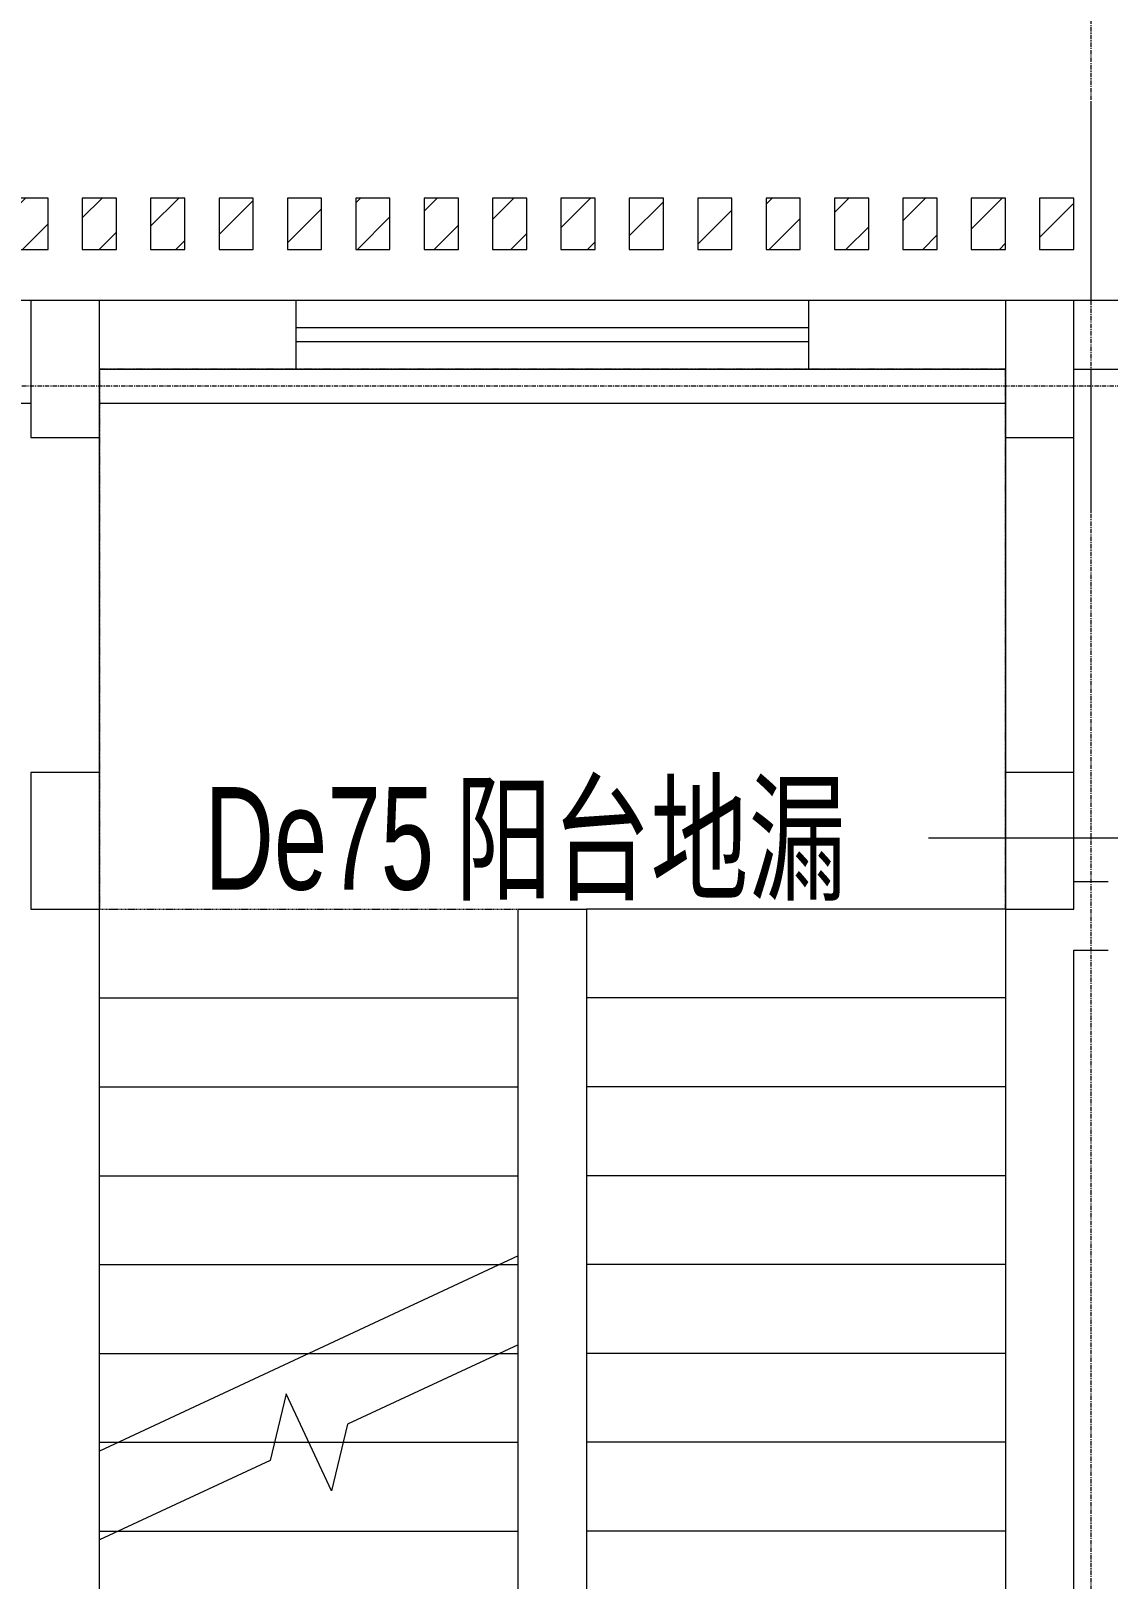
# Model space of a CAD drawing. Header units: millimetres. Extents: x 147592 to 200208, y -27981 to 8299.
# Drawn here: x 170900 to 174050, y -3490 to 1039 of the extents above; entities that cross this region are included whole.
import ezdxf

# ---------------------------------------------------------------- set-up
doc = ezdxf.new("R2010")
doc.units = ezdxf.units.MM
for name, pattern in [('架空线', [3.97, 2.38, -1.59]), ('架空线_2_', [3.97, 2.38, -1.59]), ('轴网线', [22.24, 12.7, -3.18, 3.18, -3.18])]:
    doc.linetypes.add(name, pattern=pattern)
for name, color, linetype, lineweight in [('A-DETL-____-OTLN', 7, 'Continuous', 5), ('A-GLAZ-CWMG-MCUT', 7, 'Continuous', 13), ('A-GLAZ-CWMG-OTLN', 7, 'Continuous', 5), ('A-WALL-____-MCUT', 7, 'Continuous', 13), ('G-____-____-TEXT', 7, 'Continuous', 5), ('S-COLS-____-MCUT', 7, 'Continuous', 5), ('S-GRID-____-OTLN', 7, 'Continuous', 5), ('S-STRS-____-MBND', 7, 'Continuous', 5), ('S-STRS-____-OTLN', 7, 'Continuous', 5)]:
    doc.layers.add(name, color=color, linetype=linetype, lineweight=lineweight)
doc.layers.add('A-FLOR-____-OTLN', color=7, linetype='Continuous', lineweight=13, true_color=0x007f00)
doc.layers.add('A-GLAZ-____-OTLN', color=7, linetype='Continuous', lineweight=13, true_color=0x00007f)
doc.styles.add('TJ_FangSong', font='', dxfattribs={"width": 0.7, "height": 300})
doc.styles.get('TJ_FangSong').set_extended_font_data('TJ_FangSong')

# ---------------------------------------------------------------- blocks, each defined once
blk = doc.blocks.new('矩形竖梃 - 100_100mm 木色铝方通-V166-三层给排水_消防平面图')
at = {"layer": 'A-GLAZ-CWMG-OTLN', "true_color": 0x515151}
h = blk.add_hatch(dxfattribs=at)
h.set_pattern_fill('FP_152', color=251, style=0, pattern_type=2)
h.set_pattern_definition([(315, (-170900.01, 549.98), (70.71068, 70.71068), [])])
h.paths.add_polyline_path([(50, 150), (50, 0), (-50, 0), (-50, 150)], flags=0)
at = {"layer": 'A-GLAZ-CWMG-MCUT', "color": 251, "lineweight": 5, "true_color": 0x515151}
for p, q in [((-50, 150), (50, 150)), ((-50, 0), (-50, 150)), ((50, 150), (50, 0)), ((50, 0), (-50, 0))]:
    blk.add_line(p, q, dxfattribs=at)
blk = doc.blocks.new('矩形竖梃 - 100_100mm 木色铝方通-V167-三层给排水_消防平面图')
at = {"layer": 'A-GLAZ-CWMG-OTLN', "true_color": 0x515151}
h = blk.add_hatch(dxfattribs=at)
h.set_pattern_fill('FP_153', color=251, style=0, pattern_type=2)
h.set_pattern_definition([(315, (-171100.01, 549.98), (70.71068, 70.71068), [])])
h.paths.add_polyline_path([(50, 150), (50, 0), (-50, 0), (-50, 150)], flags=0)
at = {"layer": 'A-GLAZ-CWMG-MCUT', "color": 251, "lineweight": 5, "true_color": 0x515151}
for p, q in [((-50, 150), (50, 150)), ((-50, 0), (-50, 150)), ((50, 150), (50, 0)), ((50, 0), (-50, 0))]:
    blk.add_line(p, q, dxfattribs=at)
blk = doc.blocks.new('矩形竖梃 - 100_100mm 木色铝方通-V168-三层给排水_消防平面图')
at = {"layer": 'A-GLAZ-CWMG-OTLN', "true_color": 0x515151}
h = blk.add_hatch(dxfattribs=at)
h.set_pattern_fill('FP_154', color=251, style=0, pattern_type=2)
h.set_pattern_definition([(315, (-171700.01, 549.98), (70.71068, 70.71068), [])])
h.paths.add_polyline_path([(50, 150), (50, 0), (-50, 0), (-50, 150)], flags=0)
at = {"layer": 'A-GLAZ-CWMG-MCUT', "color": 251, "lineweight": 5, "true_color": 0x515151}
for p, q in [((-50, 150), (50, 150)), ((-50, 0), (-50, 150)), ((50, 150), (50, 0)), ((50, 0), (-50, 0))]:
    blk.add_line(p, q, dxfattribs=at)
blk = doc.blocks.new('矩形竖梃 - 100_100mm 木色铝方通-V169-三层给排水_消防平面图')
at = {"layer": 'A-GLAZ-CWMG-OTLN', "true_color": 0x515151}
h = blk.add_hatch(dxfattribs=at)
h.set_pattern_fill('FP_155', color=251, style=0, pattern_type=2)
h.set_pattern_definition([(315, (-171300.01, 549.98), (70.71068, 70.71068), [])])
h.paths.add_polyline_path([(50, 150), (50, 0), (-50, 0), (-50, 150)], flags=0)
at = {"layer": 'A-GLAZ-CWMG-MCUT', "color": 251, "lineweight": 5, "true_color": 0x515151}
for p, q in [((-50, 150), (50, 150)), ((-50, 0), (-50, 150)), ((50, 150), (50, 0)), ((50, 0), (-50, 0))]:
    blk.add_line(p, q, dxfattribs=at)
blk = doc.blocks.new('矩形竖梃 - 100_100mm 木色铝方通-V170-三层给排水_消防平面图')
at = {"layer": 'A-GLAZ-CWMG-OTLN', "true_color": 0x515151}
h = blk.add_hatch(dxfattribs=at)
h.set_pattern_fill('FP_156', color=251, style=0, pattern_type=2)
h.set_pattern_definition([(315, (-171500.01, 549.98), (70.71068, 70.71068), [])])
h.paths.add_polyline_path([(50, 150), (50, 0), (-50, 0), (-50, 150)], flags=0)
at = {"layer": 'A-GLAZ-CWMG-MCUT', "color": 251, "lineweight": 5, "true_color": 0x515151}
for p, q in [((-50, 150), (50, 150)), ((-50, 0), (-50, 150)), ((50, 150), (50, 0)), ((50, 0), (-50, 0))]:
    blk.add_line(p, q, dxfattribs=at)
blk = doc.blocks.new('矩形竖梃 - 100_100mm 木色铝方通-V171-三层给排水_消防平面图')
at = {"layer": 'A-GLAZ-CWMG-OTLN', "true_color": 0x515151}
h = blk.add_hatch(dxfattribs=at)
h.set_pattern_fill('FP_157', color=251, style=0, pattern_type=2)
h.set_pattern_definition([(315, (-171900.01, 549.98), (70.71068, 70.71068), [])])
h.paths.add_polyline_path([(50, 150), (50, 0), (-50, 0), (-50, 150)], flags=0)
at = {"layer": 'A-GLAZ-CWMG-MCUT', "color": 251, "lineweight": 5, "true_color": 0x515151}
for p, q in [((-50, 150), (50, 150)), ((-50, 0), (-50, 150)), ((50, 150), (50, 0)), ((50, 0), (-50, 0))]:
    blk.add_line(p, q, dxfattribs=at)
blk = doc.blocks.new('矩形竖梃 - 100_100mm 木色铝方通-V172-三层给排水_消防平面图')
at = {"layer": 'A-GLAZ-CWMG-OTLN', "true_color": 0x515151}
h = blk.add_hatch(dxfattribs=at)
h.set_pattern_fill('FP_158', color=251, style=0, pattern_type=2)
h.set_pattern_definition([(315, (-172100.01, 549.98), (70.71068, 70.71068), [])])
h.paths.add_polyline_path([(50, 150), (50, 0), (-50, 0), (-50, 150)], flags=0)
at = {"layer": 'A-GLAZ-CWMG-MCUT', "color": 251, "lineweight": 5, "true_color": 0x515151}
for p, q in [((-50, 150), (50, 150)), ((-50, 0), (-50, 150)), ((50, 150), (50, 0)), ((50, 0), (-50, 0))]:
    blk.add_line(p, q, dxfattribs=at)
blk = doc.blocks.new('矩形竖梃 - 100_100mm 木色铝方通-V173-三层给排水_消防平面图')
at = {"layer": 'A-GLAZ-CWMG-OTLN', "true_color": 0x515151}
h = blk.add_hatch(dxfattribs=at)
h.set_pattern_fill('FP_159', color=251, style=0, pattern_type=2)
h.set_pattern_definition([(315, (-172300.01, 549.98), (70.71068, 70.71068), [])])
h.paths.add_polyline_path([(50, 150), (50, 0), (-50, 0), (-50, 150)], flags=0)
at = {"layer": 'A-GLAZ-CWMG-MCUT', "color": 251, "lineweight": 5, "true_color": 0x515151}
for p, q in [((-50, 150), (50, 150)), ((-50, 0), (-50, 150)), ((50, 150), (50, 0)), ((50, 0), (-50, 0))]:
    blk.add_line(p, q, dxfattribs=at)
blk = doc.blocks.new('矩形竖梃 - 100_100mm 木色铝方通-V174-三层给排水_消防平面图')
at = {"layer": 'A-GLAZ-CWMG-OTLN', "true_color": 0x515151}
h = blk.add_hatch(dxfattribs=at)
h.set_pattern_fill('FP_160', color=251, style=0, pattern_type=2)
h.set_pattern_definition([(315, (-172500.01, 549.98), (70.71068, 70.71068), [])])
h.paths.add_polyline_path([(50, 150), (50, 0), (-50, 0), (-50, 150)], flags=0)
at = {"layer": 'A-GLAZ-CWMG-MCUT', "color": 251, "lineweight": 5, "true_color": 0x515151}
for p, q in [((-50, 150), (50, 150)), ((-50, 0), (-50, 150)), ((50, 150), (50, 0)), ((50, 0), (-50, 0))]:
    blk.add_line(p, q, dxfattribs=at)
blk = doc.blocks.new('矩形竖梃 - 100_100mm 木色铝方通-V175-三层给排水_消防平面图')
at = {"layer": 'A-GLAZ-CWMG-OTLN', "true_color": 0x515151}
h = blk.add_hatch(dxfattribs=at)
h.set_pattern_fill('FP_161', color=251, style=0, pattern_type=2)
h.set_pattern_definition([(315, (-172700.01, 549.98), (70.71068, 70.71068), [])])
h.paths.add_polyline_path([(50, 150), (50, 0), (-50, 0), (-50, 150)], flags=0)
at = {"layer": 'A-GLAZ-CWMG-MCUT', "color": 251, "lineweight": 5, "true_color": 0x515151}
for p, q in [((-50, 150), (50, 150)), ((-50, 0), (-50, 150)), ((50, 150), (50, 0)), ((50, 0), (-50, 0))]:
    blk.add_line(p, q, dxfattribs=at)
blk = doc.blocks.new('矩形竖梃 - 100_100mm 木色铝方通-V176-三层给排水_消防平面图')
at = {"layer": 'A-GLAZ-CWMG-OTLN', "true_color": 0x515151}
h = blk.add_hatch(dxfattribs=at)
h.set_pattern_fill('FP_162', color=251, style=0, pattern_type=2)
h.set_pattern_definition([(315, (-172900.01, 549.98), (70.71068, 70.71068), [])])
h.paths.add_polyline_path([(50, 150), (50, 0), (-50, 0), (-50, 150)], flags=0)
at = {"layer": 'A-GLAZ-CWMG-MCUT', "color": 251, "lineweight": 5, "true_color": 0x515151}
for p, q in [((-50, 150), (50, 150)), ((-50, 0), (-50, 150)), ((50, 150), (50, 0)), ((50, 0), (-50, 0))]:
    blk.add_line(p, q, dxfattribs=at)
blk = doc.blocks.new('矩形竖梃 - 100_100mm 木色铝方通-V177-三层给排水_消防平面图')
at = {"layer": 'A-GLAZ-CWMG-OTLN', "true_color": 0x515151}
h = blk.add_hatch(dxfattribs=at)
h.set_pattern_fill('FP_163', color=251, style=0, pattern_type=2)
h.set_pattern_definition([(315, (-173100.01, 549.98), (70.71068, 70.71068), [])])
h.paths.add_polyline_path([(50, 150), (50, 0), (-50, 0), (-50, 150)], flags=0)
at = {"layer": 'A-GLAZ-CWMG-MCUT', "color": 251, "lineweight": 5, "true_color": 0x515151}
for p, q in [((-50, 150), (50, 150)), ((-50, 0), (-50, 150)), ((50, 150), (50, 0)), ((50, 0), (-50, 0))]:
    blk.add_line(p, q, dxfattribs=at)
blk = doc.blocks.new('矩形竖梃 - 100_100mm 木色铝方通-V178-三层给排水_消防平面图')
at = {"layer": 'A-GLAZ-CWMG-OTLN', "true_color": 0x515151}
h = blk.add_hatch(dxfattribs=at)
h.set_pattern_fill('FP_164', color=251, style=0, pattern_type=2)
h.set_pattern_definition([(315, (-173300.01, 549.98), (70.71068, 70.71068), [])])
h.paths.add_polyline_path([(50, 150), (50, 0), (-50, 0), (-50, 150)], flags=0)
at = {"layer": 'A-GLAZ-CWMG-MCUT', "color": 251, "lineweight": 5, "true_color": 0x515151}
for p, q in [((-50, 150), (50, 150)), ((-50, 0), (-50, 150)), ((50, 150), (50, 0)), ((50, 0), (-50, 0))]:
    blk.add_line(p, q, dxfattribs=at)
blk = doc.blocks.new('矩形竖梃 - 100_100mm 木色铝方通-V179-三层给排水_消防平面图')
at = {"layer": 'A-GLAZ-CWMG-OTLN', "true_color": 0x515151}
h = blk.add_hatch(dxfattribs=at)
h.set_pattern_fill('FP_165', color=251, style=0, pattern_type=2)
h.set_pattern_definition([(315, (-173500.01, 549.98), (70.71068, 70.71068), [])])
h.paths.add_polyline_path([(50, 150), (50, 0), (-50, 0), (-50, 150)], flags=0)
at = {"layer": 'A-GLAZ-CWMG-MCUT', "color": 251, "lineweight": 5, "true_color": 0x515151}
for p, q in [((-50, 150), (50, 150)), ((-50, 0), (-50, 150)), ((50, 150), (50, 0)), ((50, 0), (-50, 0))]:
    blk.add_line(p, q, dxfattribs=at)
blk = doc.blocks.new('矩形竖梃 - 100_100mm 木色铝方通-V180-三层给排水_消防平面图')
at = {"layer": 'A-GLAZ-CWMG-OTLN', "true_color": 0x515151}
h = blk.add_hatch(dxfattribs=at)
h.set_pattern_fill('FP_166', color=251, style=0, pattern_type=2)
h.set_pattern_definition([(315, (-173700.01, 549.98), (70.71068, 70.71068), [])])
h.paths.add_polyline_path([(50, 150), (50, 0), (-50, 0), (-50, 150)], flags=0)
at = {"layer": 'A-GLAZ-CWMG-MCUT', "color": 251, "lineweight": 5, "true_color": 0x515151}
for p, q in [((-50, 150), (50, 150)), ((-50, 0), (-50, 150)), ((50, 150), (50, 0)), ((50, 0), (-50, 0))]:
    blk.add_line(p, q, dxfattribs=at)
blk = doc.blocks.new('矩形竖梃 - 100_100mm 木色铝方通-V181-三层给排水_消防平面图')
at = {"layer": 'A-GLAZ-CWMG-OTLN', "true_color": 0x515151}
h = blk.add_hatch(dxfattribs=at)
h.set_pattern_fill('FP_167', color=251, style=0, pattern_type=2)
h.set_pattern_definition([(315, (-173900.01, 549.98), (70.71068, 70.71068), [])])
h.paths.add_polyline_path([(50, 150), (50, 0), (-50, 0), (-50, 150), (37.2, 150)], flags=0)
at = {"layer": 'A-GLAZ-CWMG-MCUT', "color": 251, "lineweight": 5, "true_color": 0x515151}
for p, q in [((-50, 150), (50, 150)), ((-50, 0), (-50, 150)), ((50, 150), (50, 0)), ((50, 0), (-50, 0))]:
    blk.add_line(p, q, dxfattribs=at)
blk = doc.blocks.new('左右推拉窗 - C1515-1967599-三层给排水_消防平面图')
at = {"layer": 'A-GLAZ-____-OTLN', "color": 251, "lineweight": 5, "true_color": 0x515151}
for p, q in [((759.5, 166.9), (-740.5, 166.9)), ((-740.5, 166.9), (-740.5, -33.1)), ((759.5, -33.1), (759.5, 166.9)), ((759.5, 86.9), (-740.5, 86.9)), ((-740.5, 46.9), (759.5, 46.9)), ((-740.5, -33.1), (759.5, -33.1))]:
    blk.add_line(p, q, dxfattribs=at)
blk = doc.blocks.new('YXQH_AR_B9-20_rvt-1-三层给排水_消防平面图')
at = {"layer": 'A-DETL-____-OTLN', "color": 173, "true_color": 0x5151ff}
for p, q in [((174000, 830), (174000, 250.1)), ((174000, 50), (174000, -370))]:
    blk.add_line(p, q, dxfattribs=at)
at = {"layer": 'A-WALL-____-MCUT', "color": 251, "lineweight": 5, "true_color": 0x515151}
for p, q in [((171675, 250), (170325, 250)), ((174650, 250), (173175, 250)), ((171100, -6150), (171100, 50)), ((171100, 50), (171675, 50)), ((173175, 50), (173750, 50)), ((173750, 50), (173750, -4900)), ((173950, -1450), (173950, 50)), ((173950, 50), (174650, 50)), ((174050, -1450), (173950, -1450)), ((173950, -3950), (173950, -1650)), ((173950, -1650), (174050, -1650))]:
    blk.add_line(p, q, dxfattribs=at)
at = {"layer": 'S-GRID-____-OTLN', "color": 173, "linetype": '轴网线', "true_color": 0x5151ff}
for p, q in [((174000, 7499.5), (174000, -27181.2)), ((199020.5, 0), (148525.8, 0))]:
    blk.add_line(p, q, dxfattribs=at)
at = {"layer": 'S-STRS-____-MBND', "color": 251, "linetype": '架空线', "true_color": 0x515151}
for p, q in [((171100, 50), (171100, -1530)), ((173750, 50), (171100, 50)), ((173750, -1530), (173750, 50)), ((171100, -1530), (172325, -1530)), ((171100, -2990), (171100, -1530)), ((172325, -1530), (172525, -1530)), ((172325, -2804.4), (172325, -1530)), ((173750, -1530), (172525, -1530)), ((172525, -1530), (172525, -4650)), ((173750, -1530), (172525, -1530)), ((173750, -1530), (173750, -4650)), ((171100, -1790), (172325, -1790)), ((171100, -1790), (172325, -1790)), ((173750, -1790), (172525, -1790)), ((173750, -1790), (172525, -1790)), ((171100, -2050), (172325, -2050)), ((171100, -2050), (172325, -2050)), ((173750, -2050), (172525, -2050)), ((173750, -2050), (172525, -2050)), ((171100, -2310), (172325, -2310)), ((171100, -2310), (172325, -2310)), ((173750, -2310), (172525, -2310)), ((173750, -2310), (172525, -2310)), ((171100, -2570), (172325, -2570)), ((171100, -2570), (172325, -2570)), ((173750, -2570), (172525, -2570)), ((173750, -2570), (172525, -2570)), ((171100, -2830), (172270.1, -2830)), ((171100, -2830), (172270.1, -2830)), ((173750, -2830), (172525, -2830)), ((173750, -2830), (172525, -2830)), ((171100, -3090), (171612.1, -3090)), ((171100, -3090), (171612.1, -3090)), ((171712.5, -3090), (171813, -3090)), ((171712.5, -3090), (171813, -3090)), ((173750, -3090), (172525, -3090)), ((173750, -3090), (172525, -3090)), ((171100, -3350), (171154.9, -3350)), ((171100, -3350), (171154.9, -3350)), ((173750, -3350), (172525, -3350)), ((173750, -3350), (172525, -3350))]:
    blk.add_line(p, q, dxfattribs=at)
at = {"layer": 'S-STRS-____-MBND', "color": 251, "true_color": 0x515151}
for p, q in [((172325, -2804.4), (171825.8, -3037.2)), ((171646.5, -2948.4), (171599.2, -3142.8)), ((171778.5, -3231.6), (171646.5, -2948.4)), ((171825.8, -3037.2), (171778.5, -3231.6)), ((171599.2, -3142.8), (171100, -3375.6))]:
    blk.add_line(p, q, dxfattribs=at)
at = {"layer": 'S-STRS-____-OTLN', "color": 251, "true_color": 0x515151}
for p, q in [((172325, -1530), (172525, -1530)), ((172325, -1790), (172325, -1530)), ((173750, -1530), (172525, -1530)), ((172525, -1530), (172525, -1790)), ((171100, -1790), (172325, -1790)), ((172325, -2050), (172325, -1790)), ((172525, -1790), (172525, -2050)), ((173750, -1790), (172525, -1790)), ((171100, -2050), (172325, -2050)), ((172325, -2310), (172325, -2050)), ((172525, -2050), (172525, -2310)), ((173750, -2050), (172525, -2050)), ((171100, -2310), (172325, -2310)), ((172325, -2544.4), (172325, -2310)), ((172525, -2310), (172525, -2570)), ((173750, -2310), (172525, -2310)), ((171100, -2570), (172270.1, -2570)), ((172525, -2570), (172525, -2830)), ((173750, -2570), (172525, -2570)), ((172325, -2830), (172325, -2804.4)), ((171100, -2830), (171712.5, -2830)), ((172270.1, -2830), (172325, -2830)), ((172325, -3090), (172325, -2830)), ((172525, -2830), (172525, -3090)), ((173750, -2830), (172525, -2830)), ((171100, -3090), (171154.9, -3090)), ((171612.1, -3090), (171712.5, -3090)), ((171813, -3090), (172325, -3090)), ((172325, -3350), (172325, -3090)), ((172525, -3090), (172525, -3350)), ((173750, -3090), (172525, -3090)), ((171154.9, -3350), (172325, -3350)), ((172325, -3610), (172325, -3350)), ((172525, -3350), (172525, -3610)), ((173750, -3350), (172525, -3350))]:
    blk.add_line(p, q, dxfattribs=at)
at = {"layer": 'S-STRS-____-OTLN', "color": 251, "linetype": '架空线', "true_color": 0x515151}
for p, q in [((173750, -1530), (172525, -1530)), ((171100, -1790), (172325, -1790)), ((173750, -1790), (172525, -1790)), ((171100, -2050), (172325, -2050)), ((173750, -2050), (172525, -2050)), ((171100, -2310), (172325, -2310)), ((173750, -2310), (172525, -2310)), ((171100, -2570), (172270.1, -2570)), ((173750, -2570), (172525, -2570)), ((171100, -2830), (171712.5, -2830)), ((172270.1, -2830), (172325, -2830)), ((173750, -2830), (172525, -2830)), ((171100, -3090), (171154.9, -3090)), ((171612.1, -3090), (171712.5, -3090)), ((171813, -3090), (172325, -3090)), ((173750, -3090), (172525, -3090)), ((171154.9, -3350), (172325, -3350)), ((173750, -3350), (172525, -3350))]:
    blk.add_line(p, q, dxfattribs=at)
at = {"color": 251, "lineweight": 5, "true_color": 0x515151, "extrusion": (0, 0, -1), "rotation": 180}
for name, p in [('矩形竖梃 - 100_100mm 木色铝方通-V166-三层给排水_消防平面图', (-170900, 550)), ('矩形竖梃 - 100_100mm 木色铝方通-V167-三层给排水_消防平面图', (-171100, 550)), ('矩形竖梃 - 100_100mm 木色铝方通-V169-三层给排水_消防平面图', (-171300, 550)), ('矩形竖梃 - 100_100mm 木色铝方通-V170-三层给排水_消防平面图', (-171500, 550)), ('矩形竖梃 - 100_100mm 木色铝方通-V168-三层给排水_消防平面图', (-171700, 550)), ('矩形竖梃 - 100_100mm 木色铝方通-V171-三层给排水_消防平面图', (-171900, 550)), ('矩形竖梃 - 100_100mm 木色铝方通-V172-三层给排水_消防平面图', (-172100, 550)), ('矩形竖梃 - 100_100mm 木色铝方通-V173-三层给排水_消防平面图', (-172300, 550)), ('矩形竖梃 - 100_100mm 木色铝方通-V174-三层给排水_消防平面图', (-172500, 550)), ('矩形竖梃 - 100_100mm 木色铝方通-V175-三层给排水_消防平面图', (-172700, 550)), ('矩形竖梃 - 100_100mm 木色铝方通-V176-三层给排水_消防平面图', (-172900, 550)), ('矩形竖梃 - 100_100mm 木色铝方通-V177-三层给排水_消防平面图', (-173100, 550)), ('矩形竖梃 - 100_100mm 木色铝方通-V178-三层给排水_消防平面图', (-173300, 550)), ('矩形竖梃 - 100_100mm 木色铝方通-V179-三层给排水_消防平面图', (-173500, 550)), ('矩形竖梃 - 100_100mm 木色铝方通-V180-三层给排水_消防平面图', (-173700, 550)), ('矩形竖梃 - 100_100mm 木色铝方通-V181-三层给排水_消防平面图', (-173900, 550))]:
    blk.add_blockref(name, p, dxfattribs=at)
at = {"color": 251, "lineweight": 5, "true_color": 0x515151}
blk.add_blockref('左右推拉窗 - C1515-1967599-三层给排水_消防平面图', (172415.5, 83.1), dxfattribs=at)
blk = doc.blocks.new('YXQH_ST_B9-20_rvt-1-三层给排水_消防平面图')
at = {"layer": 'A-FLOR-____-OTLN', "color": 95, "lineweight": 18, "true_color": 0x51a751}
for p, q in [((168250, -50), (170900, -50)), ((171100, -50), (173750, -50))]:
    blk.add_line(p, q, dxfattribs=at)
at = {"layer": 'S-COLS-____-MCUT', "color": 251, "lineweight": 18, "true_color": 0x515151}
for p, q in [((171100, 250), (170900, 250)), ((170900, 250), (170900, -150)), ((171100, -150), (171100, 250)), ((173750, 250), (173750, -150)), ((173950, 250), (173750, 250)), ((173950, -150), (173950, 250)), ((170900, -150), (171100, -150)), ((173750, -150), (173950, -150)), ((171100, -1130), (170900, -1130)), ((170900, -1130), (170900, -1530)), ((171100, -1530), (171100, -1130)), ((173750, -1130), (173750, -1530)), ((173950, -1130), (173750, -1130)), ((173950, -1530), (173950, -1130)), ((170900, -1530), (171100, -1530)), ((173750, -1530), (173950, -1530))]:
    blk.add_line(p, q, dxfattribs=at)
at = {"layer": 'S-STRS-____-MBND', "color": 251, "linetype": '架空线_2_', "lineweight": 18, "true_color": 0x515151}
for p, q in [((171100, -1530), (172325, -1530)), ((171100, -2900), (171100, -1530)), ((172325, -2544.4), (172325, -1530)), ((173750, -1530), (172525, -1530)), ((172525, -1530), (172525, -4650)), ((173750, -1530), (173750, -4650)), ((171100, -1790), (172325, -1790)), ((171100, -1790), (172325, -1790)), ((173750, -1790), (172525, -1790)), ((173750, -1790), (172525, -1790)), ((171100, -2050), (172325, -2050)), ((171100, -2050), (172325, -2050)), ((173750, -2050), (172525, -2050)), ((173750, -2050), (172525, -2050)), ((171100, -2310), (172325, -2310)), ((171100, -2310), (172325, -2310)), ((173750, -2310), (172525, -2310)), ((173750, -2310), (172525, -2310)), ((171100, -2570), (172270.1, -2570)), ((171100, -2570), (172270.1, -2570)), ((173750, -2570), (172525, -2570)), ((173750, -2570), (172525, -2570)), ((171100, -2830), (171712.5, -2830)), ((171100, -2830), (171712.5, -2830)), ((173750, -2830), (172525, -2830)), ((173750, -2830), (172525, -2830)), ((171100, -3090), (171154.9, -3090)), ((171100, -3090), (171154.9, -3090)), ((173750, -3090), (172525, -3090)), ((173750, -3090), (172525, -3090)), ((173750, -3350), (172525, -3350)), ((173750, -3350), (172525, -3350))]:
    blk.add_line(p, q, dxfattribs=at)
at = {"layer": 'S-STRS-____-MBND', "color": 251, "lineweight": 18, "true_color": 0x515151}
blk.add_line((172325, -2544.4), (171100, -3115.6), dxfattribs=at)
at = {"layer": 'S-STRS-____-OTLN', "color": 251, "linetype": '架空线_2_', "lineweight": 18, "true_color": 0x515151}
for p, q in [((172270.1, -2570), (172325, -2570)), ((171712.5, -2830), (172270.1, -2830)), ((171154.9, -3090), (171612.1, -3090)), ((171712.5, -3090), (171813, -3090)), ((171100, -3350), (171154.9, -3350))]:
    blk.add_line(p, q, dxfattribs=at)
at = {"layer": 'S-STRS-____-OTLN', "color": 251, "lineweight": 18, "true_color": 0x515151}
for p, q in [((172270.1, -2570), (172325, -2570)), ((172325, -2570), (172325, -2544.4)), ((172325, -2804.4), (172325, -2570)), ((171712.5, -2830), (172270.1, -2830)), ((171154.9, -3090), (171612.1, -3090)), ((171712.5, -3090), (171813, -3090)), ((171100, -3350), (171154.9, -3350))]:
    blk.add_line(p, q, dxfattribs=at)

msp = doc.modelspace()

# ---------------------------------------------------------------- linework, layer by layer
at = {"layer": 'G-____-____-TEXT'}
for p, q in [((173529.1, -1323), (173524.5, -1323)), ((174211.6, -1323), (173529.1, -1323))]:
    msp.add_line(p, q, dxfattribs=at)

# ---------------------------------------------------------------- block references
at = {"lineweight": 5}
for name in ['YXQH_AR_B9-20_rvt-1-三层给排水_消防平面图', 'YXQH_ST_B9-20_rvt-1-三层给排水_消防平面图']:
    msp.add_blockref(name, (0, 0), dxfattribs=at)

# ---------------------------------------------------------------- texts
at = {"layer": 'G-____-____-TEXT', "char_height": 300, "attachment_point": 1, "style": 'TJ_FangSong'}
for s, insert, width in [('阳台地漏', (172139.2, -1173), 1436.624), ('De75 ', (171407.6, -1173), 886.666)]:
    msp.add_mtext(s, dxfattribs=dict(at, insert=insert, width=width))

doc.saveas('drawing.dxf')
